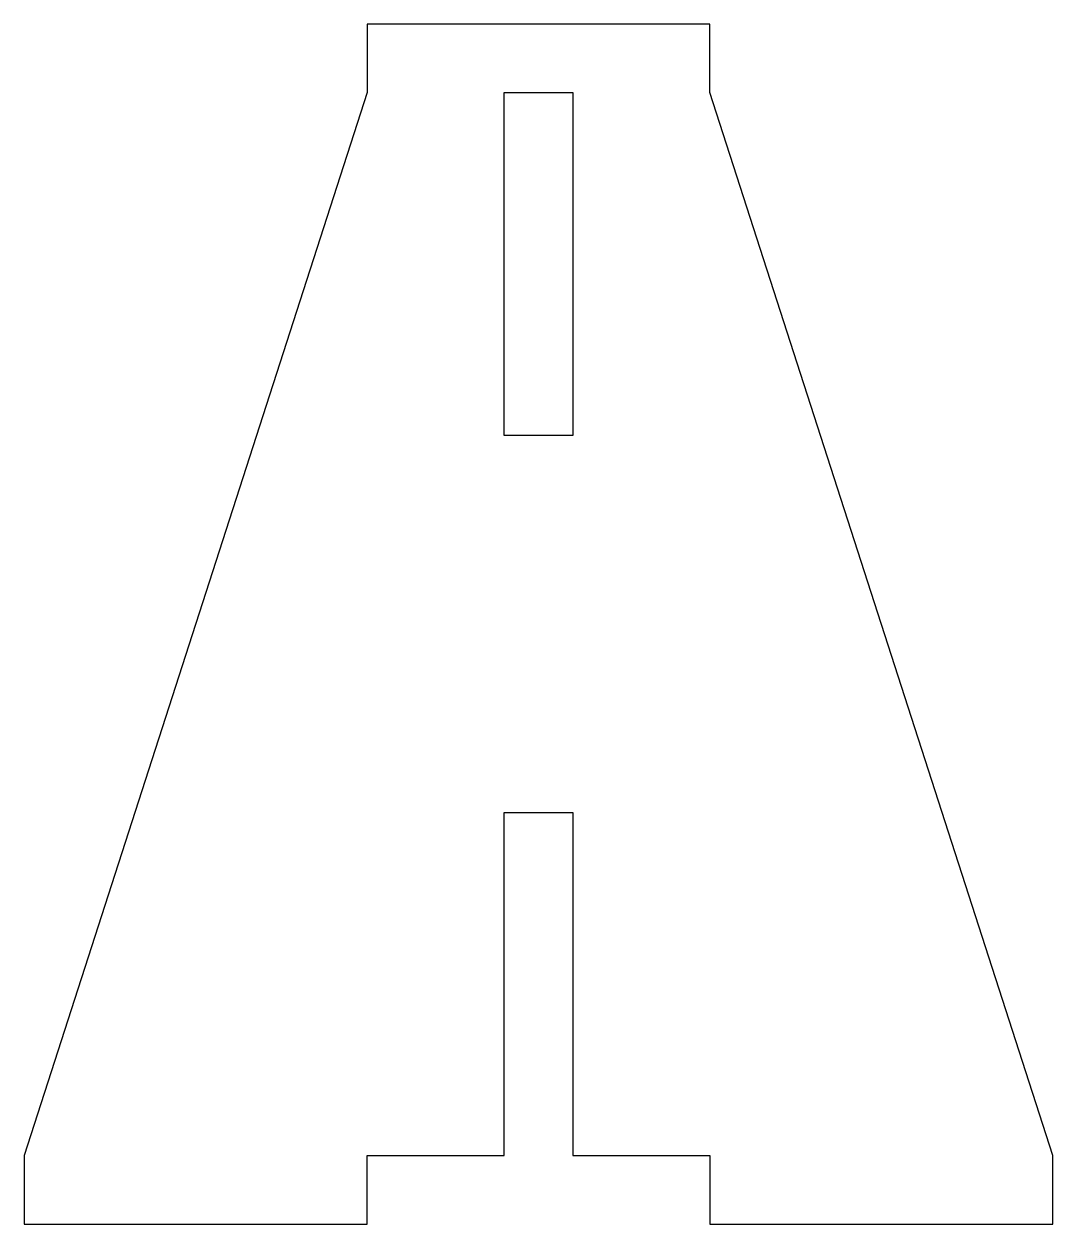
# Model space of a CAD drawing. Header units: millimetres. Extents: x -30 to 30, y -35 to 35.
import ezdxf

# ---------------------------------------------------------------- set-up
doc = ezdxf.new("R2010")
doc.units = ezdxf.units.MM

msp = doc.modelspace()

# ---------------------------------------------------------------- linework, layer by layer
for points in [[(-10, -31), (-2, -31), (-2, -11), (2, -11), (2, -31), (10, -31), (10, -35), (30, -35), (30, -31), (10, 31), (10, 35), (-10, 35), (-10, 31), (-30, -31), (-30, -35), (-10, -35)], [(-2, 31), (2, 31), (2, 11), (-2, 11)]]:
    msp.add_lwpolyline(points, close=True)

doc.saveas('drawing.dxf')
